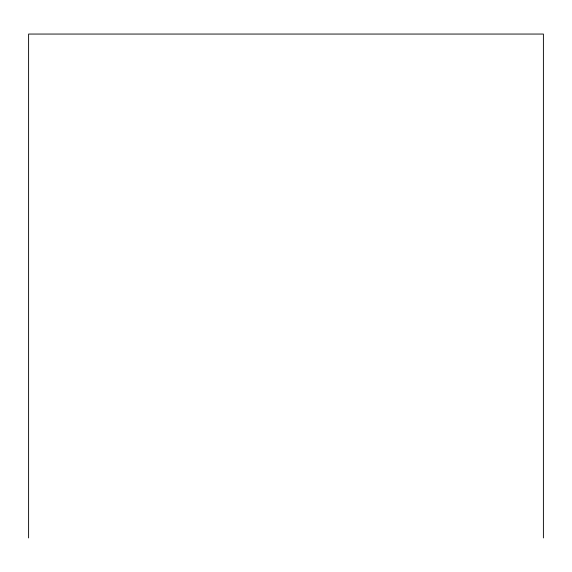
<?xml version="1.0" encoding="UTF-8"?>
<svg xmlns="http://www.w3.org/2000/svg" width="572" height="572" viewBox="0 0 572 572"><rect width="100%" height="100%" fill="white"/><g stroke="black" fill="none" stroke-linecap="round" stroke-linejoin="round"><path stroke-width="0.86" d="M543.4 537.945L543.4 34.055L28.6 34.055L28.6 537.945"/></g></svg>
